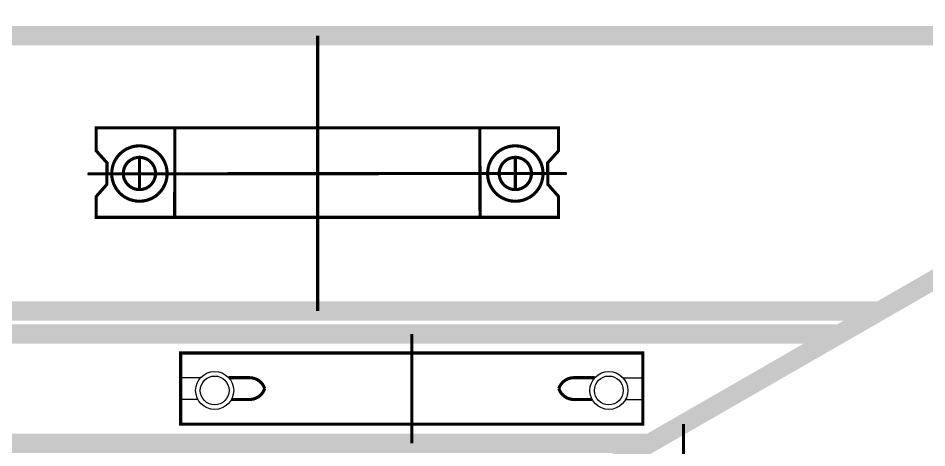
# Model space of a CAD drawing. Header units: millimetres. Extents: x -300689 to 10556, y -104928 to 107291.
# Drawn here: x -20352 to -20323.71, y 27738.29 to 27751.67 of the extents above; entities that cross this region are included whole.
import ezdxf

# ---------------------------------------------------------------- set-up
doc = ezdxf.new("R2010")
doc.units = ezdxf.units.MM
doc.layers.add('линии', color=7, linetype='Continuous')

msp = doc.modelspace()

# ---------------------------------------------------------------- linework, layer by layer
at = {"layer": 'линии', "linetype": 'ByBlock', "ltscale": 0.25}
for p, q in [((-20349.2333, 27747.1659), (-20349.5706, 27747.5394)), ((-20335.5157, 27747.1659), (-20335.1785, 27747.5394)), ((-20349.2333, 27747.166), (-20349.2404, 27746.4917)), ((-20335.5157, 27747.166), (-20335.5086, 27746.4917)), ((-20349.8383, 27746.8224), (-20334.9206, 27746.8354)), ((-20349.2404, 27746.4917), (-20349.5706, 27746.1185)), ((-20335.5086, 27746.4917), (-20335.1785, 27746.1185)), ((-20346.322, 27740.4721, -0.0975), (-20346.9412, 27740.4721, -0.0975)), ((-20333.1729, 27740.4721, -0.0975), (-20332.5537, 27740.4721, -0.0975)), ((-20346.4035, 27739.7941, -0.0975), (-20346.9412, 27739.7941, -0.0975)), ((-20333.0914, 27739.7941, -0.0975), (-20332.5537, 27739.7941, -0.0975))]:
    msp.add_line(p, q, dxfattribs=at)
for points, const_width in [([(-20368.7847, 27751.1284), (-20310.2727, 27751.1284), (-20352.3045, 27726.9397), (-20410.8165, 27726.9397), (-20368.7847, 27751.1284), (-20368.308, 27745.0901), (-20368.308, 27742.5476), (-20369.5455, 27741.8355), (-20368.1153, 27741.8355), (-20368.1153, 27738.4307), (-20388.0828, 27726.9397)], 0.6), ([(-20310.2727, 27751.1284), (-20352.3045, 27726.9397), (-20352.7812, 27720.9014), (-20352.7812, 27718.359), (-20354.2113, 27718.359), (-20354.2113, 27714.9542), (-20312.1795, 27739.1429)], 0.6), ([(-20310.2727, 27751.1284), (-20368.7847, 27751.1284), (-20368.308, 27745.0901), (-20368.308, 27742.5476), (-20369.5455, 27741.8355), (-20368.1153, 27741.8355), (-20326.4207, 27741.8355), (-20325.1832, 27742.5476), (-20368.308, 27742.5476), (-20369.5455, 27741.8355), (-20368.1153, 27741.8355), (-20368.1153, 27738.4307), (-20332.337, 27738.4307), (-20368.1153, 27738.4307), (-20388.0828, 27726.9397)], 0.6), ([(-20342.6753, 27751.1284), (-20342.6753, 27742.5476)], 0.0975), ([(-20339.7474, 27741.8355), (-20339.7474, 27738.4307)], 0.0975), ([(-20331.2886, 27739.0341), (-20331.2886, 27730.7276), (-20328.7529, 27732.1869), (-20328.7529, 27729.6051)], 0.0975)]:
    msp.add_lwpolyline(points, dxfattribs=dict(at, const_width=const_width))
at = {"layer": 'линии', "linetype": 'ByBlock', "const_width": 0.0975, "elevation": 0.0975}
for points in [[(-20349.5706, 27748.2591), (-20335.1785, 27748.2591), (-20335.1785, 27747.5394), (-20335.5157, 27747.166), (-20335.5154, 27746.8348), (-20334.9206, 27746.8354), (-20349.8383, 27746.8224), (-20335.5122, 27746.8348), (-20335.5086, 27746.4917), (-20335.1785, 27746.1185), (-20335.1785, 27745.4697), (-20349.5706, 27745.4697), (-20349.5706, 27746.1185), (-20349.2404, 27746.4917), (-20349.2333, 27747.1659), (-20349.5706, 27747.5394), (-20349.5706, 27748.2591)], [(-20349.5706, 27747.5394), (-20349.5706, 27748.2591), (-20335.1785, 27748.2591), (-20335.1785, 27747.5394)], [(-20347.1203, 27748.2561), (-20347.1285, 27745.4655)], [(-20337.6288, 27748.2561), (-20337.6205, 27745.4655)], [(-20348.2248, 27747.3366), (-20348.2257, 27746.3322)], [(-20336.5242, 27747.3366), (-20336.5233, 27746.3322)], [(-20335.1785, 27746.1185), (-20335.1785, 27745.4697), (-20349.5706, 27745.4697), (-20349.5706, 27746.1185)]]:
    msp.add_lwpolyline(points, dxfattribs=at).dxf.unprotected_set("ltscale", 0)
for points in [[(-20349.088, 27746.8347, 1.002107), (-20347.3625, 27746.8332, 0.9978974), (-20349.088, 27746.8347, 1.002975)], [(-20335.661, 27746.8347, -1.002107), (-20337.3865, 27746.8332, -0.9978974), (-20335.661, 27746.8347, -1.002975)], [(-20348.7275, 27746.8344, -1.0008662), (-20347.7231, 27746.8335, -1), (-20348.7275, 27746.8353, -0.2986692)], [(-20336.0216, 27746.8344, 1.0008662), (-20337.026, 27746.8335, 1), (-20336.0216, 27746.8353, 0.2986692)]]:
    msp.add_lwpolyline(points, format="xyb", dxfattribs=at).dxf.unprotected_set("ltscale", 0)
at = {"layer": 'линии', "linetype": 'ByBlock', "const_width": 0.0975}
for points in [[(-20346.9412, 27741.2415), (-20332.5537, 27741.2415), (-20332.5537, 27739.0247), (-20346.9412, 27739.0247), (-20346.9412, 27741.2415)], [(-20345.4442, 27740.4721), (-20344.7943, 27740.4721)], [(-20334.0507, 27740.4721), (-20334.7006, 27740.4721)], [(-20345.3627, 27739.7941), (-20344.7943, 27739.7941)], [(-20334.1322, 27739.7941), (-20334.7006, 27739.7941)]]:
    msp.add_lwpolyline(points, dxfattribs=at).dxf.unprotected_set("ltscale", 0)
for points in [[(-20344.7943, 27740.4721, -0.324127), (-20344.3263, 27740.1331, -0.4525982)], [(-20334.7006, 27740.4721, 0.324127), (-20335.1686, 27740.1331, 0.4525982)], [(-20344.7943, 27739.7941, 0.324127), (-20344.3263, 27740.1331, 0.4525982)], [(-20334.7006, 27739.7941, -0.324127), (-20335.1686, 27740.1331, -0.4525982)]]:
    msp.add_lwpolyline(points, format="xyb", dxfattribs=at).dxf.unprotected_set("ltscale", 0)
at = {"layer": 'линии', "linetype": 'ByBlock', "ltscale": 0.25}
for centre, radius in [((-20345.8831, 27740.0754, -0.0975), 0.5916), ((-20345.8831, 27740.0754, -0.0975), 0.449), ((-20333.6118, 27740.0754, -0.0975), 0.5916), ((-20333.6118, 27740.0754, -0.0975), 0.449)]:
    msp.add_circle(centre, radius, dxfattribs=at)

doc.saveas('drawing.dxf')
